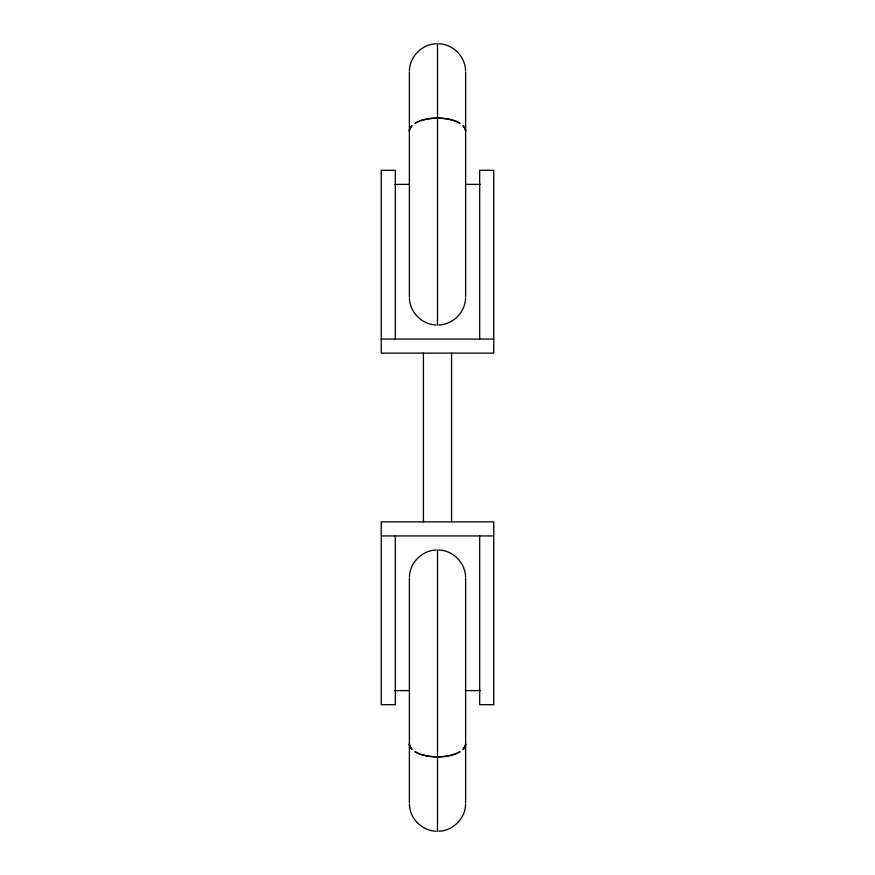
<?xml version="1.0" encoding="UTF-8"?>
<svg xmlns="http://www.w3.org/2000/svg" width="875" height="875" viewBox="0 0 875 875"><rect width="100%" height="100%" fill="white"/><g stroke="black" fill="none" stroke-linecap="round" stroke-linejoin="round"><path stroke-width="1.31" d="M409.38 130.845L409.412 130.233M465.588 744.767L465.62 744.155M409.412 70.634C409.719 56.558 422.045 44.166 436.122 43.783M409.412 576.888C409.719 562.811 422.045 550.419 436.122 550.036M465.588 298.113C465.281 312.189 452.955 324.581 438.878 324.964M465.588 804.366C465.281 818.442 452.955 830.834 438.878 831.217M409.412 130.222L409.675 128.997M465.588 744.778L465.325 746.003M409.675 128.986L412.07 125.672A28.12 13.256 0 0 0 409.38 131.338M465.325 746.014L462.93 749.328A28.12 13.256 0 0 0 465.62 743.662M394.647 184.373L409.38 184.373M465.62 184.373L480.353 184.373M381.248 339.062L493.752 339.062M381.248 535.938L493.752 535.938M394.647 690.627L409.38 690.627M465.62 690.627L480.353 690.627M438.878 43.783C452.955 44.166 465.281 56.558 465.588 70.634M436.122 324.964C422.045 324.581 409.719 312.189 409.412 298.113M438.878 550.036C452.955 550.419 465.281 562.811 465.588 576.888M436.122 831.217C422.045 830.834 409.719 818.442 409.412 804.366M420.744 754.316L421.87 754.677A28.12 13.256 0 0 0 453.13 754.677L455.339 753.911A28.12 13.256 0 0 0 460.086 751.559L460.086 751.691A28.12 12.644 0 0 1 420.755 754.316M465.325 128.986L462.93 125.672A28.12 13.256 0 0 1 465.62 131.338M409.675 746.014L412.07 749.328A28.12 13.256 0 0 1 409.38 743.662M465.325 128.997L465.588 130.222M409.675 746.003L409.412 744.778M465.588 130.233L465.62 130.845M409.38 744.155L409.412 744.767M479.686 339.062L479.686 170.308L493.752 170.308L493.752 353.128L381.248 353.128L381.248 170.308L395.314 170.308L395.314 339.062M479.686 535.938L479.686 704.692L493.752 704.692L493.752 521.872L381.248 521.872L381.248 704.692L395.314 704.692L395.314 535.938M465.62 71.87L465.62 296.877M465.62 578.123L465.62 803.13M451.566 353.128L451.566 521.872M437.5 43.75L437.5 324.997M437.5 550.003L437.5 831.25M423.434 353.128L423.434 521.872M419.661 753.911L419.661 753.933A28.12 13.256 0 0 1 414.914 751.559L414.914 751.691A28.12 12.644 0 0 0 419.672 753.933M409.38 71.87L409.38 296.877M409.38 578.123L409.38 803.13M421.87 120.323L420.744 120.684A28.12 12.644 0 0 1 460.075 123.309L460.086 123.441A28.12 13.256 0 0 0 455.339 121.089L453.13 120.323A28.12 13.256 0 0 0 421.87 120.323M419.661 121.089L419.661 121.067A28.12 12.644 0 0 0 414.914 123.309L414.914 123.441A28.12 13.256 0 0 1 419.661 121.089"/></g></svg>
